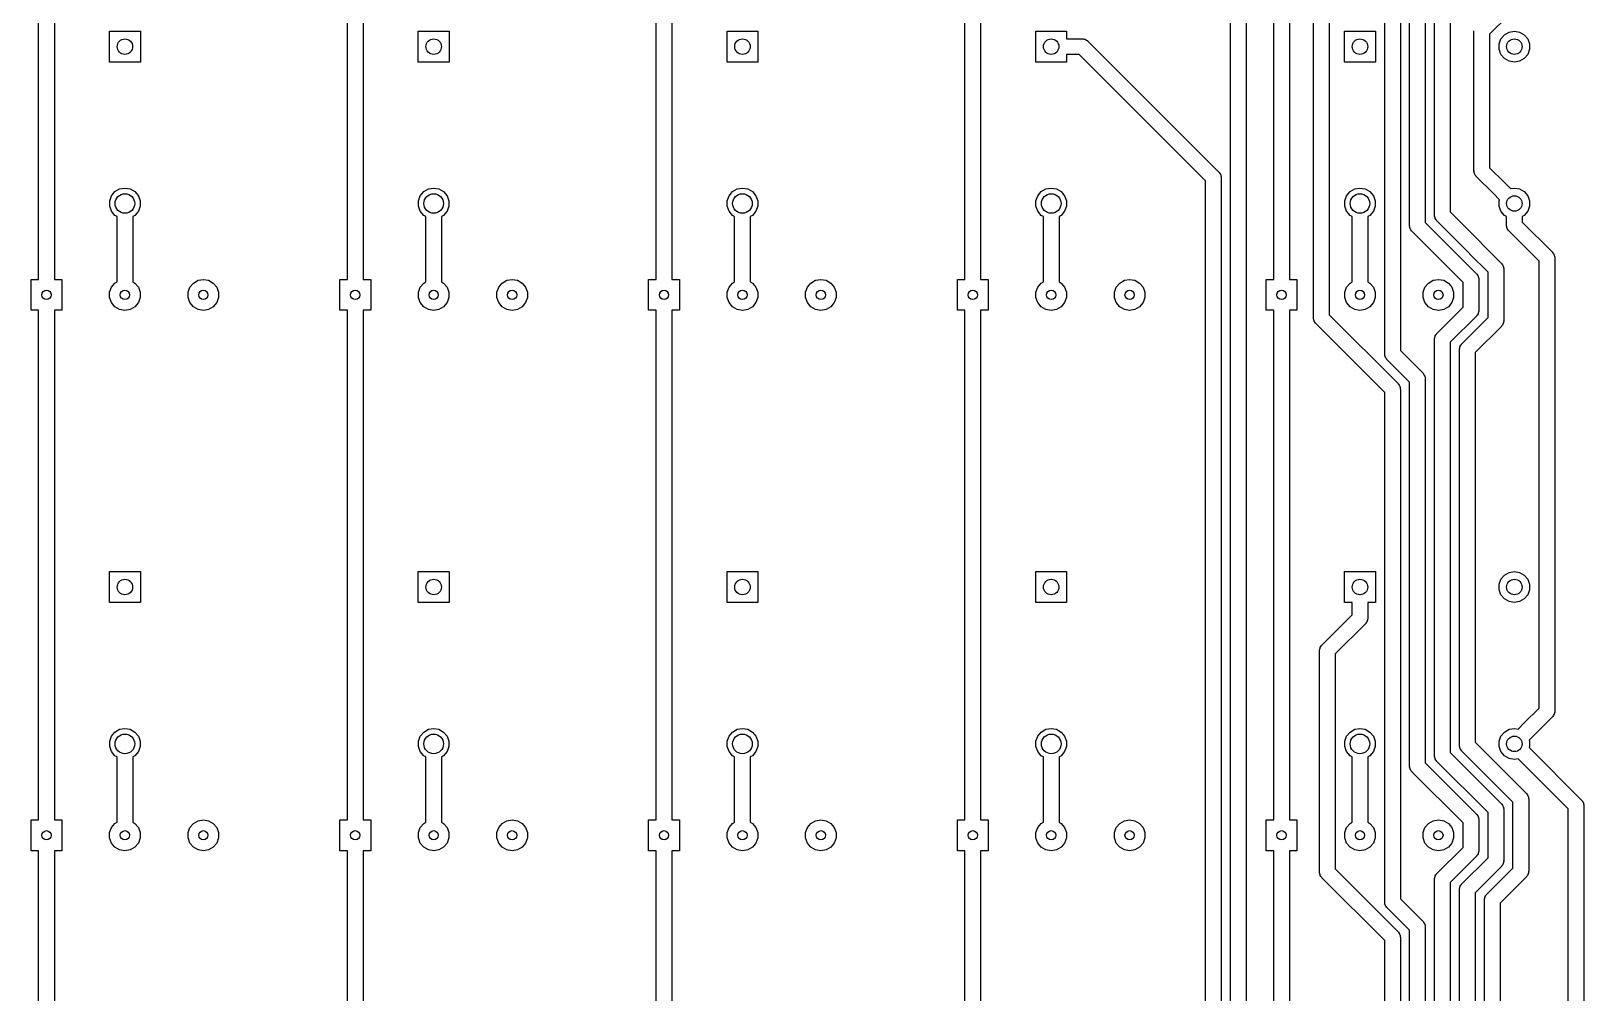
# Model space of a CAD drawing. Extents: x 183 to 424, y -369 to -69.
# Drawn here: x 323.4 to 424, y -306.2 to -243.9 of the extents above; entities that cross this region are included whole.
import ezdxf

# ---------------------------------------------------------------- set-up
doc = ezdxf.new("R2010")
doc.units = 0
doc.header["$MEASUREMENT"] = 0
doc.layers.add('BLACK', color=7, linetype='CONTINUOUS')

msp = doc.modelspace()

# ---------------------------------------------------------------- linework, layer by layer
at = {"layer": 'Black'}
for p, q in [((402.124, -189.052), (402.124, -332.268)), ((401.108, -332.058), (401.108, -189.262)), ((411.1, -264.823), (411.1, -196.438)), ((412.116, -196.228), (412.116, -264.612)), ((406.492, -262.5), (406.492, -214.435)), ((407.508, -214.646), (407.508, -262.29)), ((323.912, -260), (323.912, -227)), ((324.928, -227), (324.928, -260)), ((343.912, -260), (343.912, -227)), ((344.928, -227), (344.928, -260)), ((363.912, -260), (363.912, -227)), ((364.928, -227), (364.928, -260)), ((383.912, -260), (383.912, -227)), ((384.928, -227), (384.928, -260)), ((403.912, -260), (403.912, -227)), ((404.928, -227), (404.928, -260)), ((412.716, -256.524), (412.716, -230.476)), ((413.732, -230.686), (413.732, -256.314)), ((414.332, -255.84), (414.332, -231.145)), ((415.348, -231.356), (415.348, -255.63)), ((420.279, -241.74), (417.901, -244.119)), ((328.501, -245.919), (328.501, -243.921)), ((328.501, -243.921), (330.499, -243.921)), ((330.499, -243.921), (330.499, -245.919)), ((348.501, -245.919), (348.501, -243.921)), ((348.501, -243.921), (350.499, -243.921)), ((350.499, -243.921), (350.499, -245.919)), ((368.501, -245.919), (368.501, -243.921)), ((368.501, -243.921), (370.499, -243.921)), ((370.499, -243.921), (370.499, -245.919)), ((388.501, -245.919), (388.501, -243.921)), ((388.501, -243.921), (390.499, -243.921)), ((390.499, -243.921), (390.499, -244.412)), ((390.499, -244.412), (391.515, -244.412)), ((391.515, -244.412), (391.537, -244.416)), ((391.537, -244.416), (391.56, -244.414)), ((391.56, -244.414), (391.624, -244.431)), ((408.501, -245.919), (408.501, -243.921)), ((408.501, -243.921), (410.499, -243.921)), ((410.499, -243.921), (410.499, -245.919)), ((416.885, -252.973), (416.885, -243.908)), ((417.901, -244.119), (417.901, -252.762)), ((418.512, -244.746), (418.631, -244.418)), ((418.631, -244.418), (418.855, -244.151)), ((418.855, -244.151), (419.157, -243.977)), ((419.157, -243.977), (419.5, -243.917)), ((419.5, -243.917), (419.843, -243.977)), ((419.843, -243.977), (420.145, -244.151)), ((420.145, -244.151), (420.369, -244.418)), ((420.369, -244.418), (420.488, -244.746)), ((391.305, -245.428), (390.499, -245.428)), ((390.499, -245.428), (390.499, -245.919)), ((399.492, -253.615), (391.305, -245.428)), ((391.624, -244.431), (391.689, -244.443)), ((391.689, -244.443), (391.709, -244.454)), ((391.709, -244.454), (391.73, -244.46)), ((391.73, -244.46), (391.785, -244.498)), ((391.785, -244.498), (391.842, -244.531)), ((391.842, -244.531), (391.856, -244.548)), ((391.856, -244.548), (391.875, -244.561)), ((391.875, -244.561), (400.359, -253.045)), ((418.512, -245.094), (418.512, -244.746)), ((418.631, -245.422), (418.512, -245.094)), ((418.855, -245.689), (418.631, -245.422)), ((420.369, -245.422), (420.145, -245.689)), ((420.488, -245.094), (420.369, -245.422)), ((420.488, -244.746), (420.488, -245.094)), ((330.499, -245.919), (328.501, -245.919)), ((350.499, -245.919), (348.501, -245.919)), ((370.499, -245.919), (368.501, -245.919)), ((390.499, -245.919), (388.501, -245.919)), ((410.499, -245.919), (408.501, -245.919)), ((419.157, -245.863), (418.855, -245.689)), ((419.5, -245.923), (419.157, -245.863)), ((419.843, -245.863), (419.5, -245.923)), ((420.145, -245.689), (419.843, -245.863)), ((400.359, -253.045), (400.372, -253.064)), ((400.372, -253.064), (400.389, -253.078)), ((400.389, -253.078), (400.422, -253.135)), ((400.422, -253.135), (400.46, -253.19)), ((400.46, -253.19), (400.466, -253.211)), ((400.466, -253.211), (400.477, -253.231)), ((400.477, -253.231), (400.489, -253.296)), ((400.489, -253.296), (400.506, -253.36)), ((400.506, -253.36), (400.504, -253.382)), ((400.504, -253.382), (400.508, -253.405)), ((400.508, -253.405), (400.508, -331)), ((416.888, -252.995), (416.885, -252.973)), ((416.886, -253.017), (416.888, -252.995)), ((416.904, -253.081), (416.886, -253.017)), ((416.915, -253.146), (416.904, -253.081)), ((416.926, -253.166), (416.915, -253.146)), ((416.932, -253.187), (416.926, -253.166)), ((416.97, -253.242), (416.932, -253.187)), ((417.003, -253.299), (416.97, -253.242)), ((417.02, -253.313), (417.003, -253.299)), ((417.033, -253.332), (417.02, -253.313)), ((418.141, -254.44), (417.033, -253.332)), ((417.901, -252.762), (418.86, -253.721)), ((328.631, -254.578), (328.855, -254.311)), ((328.855, -254.311), (329.157, -254.137)), ((329.157, -254.137), (329.5, -254.077)), ((329.5, -254.077), (329.843, -254.137)), ((329.843, -254.137), (330.145, -254.311)), ((330.145, -254.311), (330.369, -254.578)), ((348.631, -254.578), (348.855, -254.311)), ((348.855, -254.311), (349.157, -254.137)), ((349.157, -254.137), (349.5, -254.077)), ((349.5, -254.077), (349.843, -254.137)), ((349.843, -254.137), (350.145, -254.311)), ((350.145, -254.311), (350.369, -254.578)), ((368.631, -254.578), (368.855, -254.311)), ((368.855, -254.311), (369.157, -254.137)), ((369.157, -254.137), (369.5, -254.077)), ((369.5, -254.077), (369.843, -254.137)), ((369.843, -254.137), (370.145, -254.311)), ((370.145, -254.311), (370.369, -254.578)), ((388.631, -254.578), (388.855, -254.311)), ((388.855, -254.311), (389.157, -254.137)), ((389.157, -254.137), (389.5, -254.077)), ((389.5, -254.077), (389.843, -254.137)), ((389.843, -254.137), (390.145, -254.311)), ((390.145, -254.311), (390.369, -254.578)), ((399.492, -331), (399.492, -253.615)), ((408.631, -254.578), (408.855, -254.311)), ((408.855, -254.311), (409.157, -254.137)), ((409.157, -254.137), (409.5, -254.077)), ((409.5, -254.077), (409.843, -254.137)), ((409.843, -254.137), (410.145, -254.311)), ((410.145, -254.311), (410.369, -254.578)), ((418.537, -254.836), (418.141, -254.44)), ((418.141, -254.44), (418.141, -254.44)), ((418.86, -253.721), (418.86, -253.721)), ((418.86, -253.721), (419.258, -254.119)), ((419.258, -254.119), (419.5, -254.077)), ((419.5, -254.077), (419.843, -254.137)), ((419.843, -254.137), (420.145, -254.311)), ((420.145, -254.311), (420.369, -254.578)), ((328.512, -254.906), (328.631, -254.578)), ((328.512, -255.254), (328.512, -254.906)), ((328.631, -255.582), (328.512, -255.254)), ((330.369, -254.578), (330.488, -254.906)), ((330.488, -255.254), (330.369, -255.582)), ((330.488, -254.906), (330.488, -255.254)), ((348.512, -254.906), (348.631, -254.578)), ((348.512, -255.254), (348.512, -254.906)), ((348.631, -255.582), (348.512, -255.254)), ((350.369, -254.578), (350.488, -254.906)), ((350.488, -255.254), (350.369, -255.582)), ((350.488, -254.906), (350.488, -255.254)), ((368.512, -254.906), (368.631, -254.578)), ((368.512, -255.254), (368.512, -254.906)), ((368.631, -255.582), (368.512, -255.254)), ((370.369, -254.578), (370.488, -254.906)), ((370.488, -255.254), (370.369, -255.582)), ((370.488, -254.906), (370.488, -255.254)), ((388.512, -254.906), (388.631, -254.578)), ((388.512, -255.254), (388.512, -254.906)), ((388.631, -255.582), (388.512, -255.254)), ((390.369, -254.578), (390.488, -254.906)), ((390.488, -255.254), (390.369, -255.582)), ((390.488, -254.906), (390.488, -255.254)), ((408.512, -254.906), (408.631, -254.578)), ((408.512, -255.254), (408.512, -254.906)), ((408.631, -255.582), (408.512, -255.254)), ((410.369, -254.578), (410.488, -254.906)), ((410.488, -255.254), (410.369, -255.582)), ((410.488, -254.906), (410.488, -255.254)), ((418.512, -254.906), (418.537, -254.836)), ((418.512, -255.254), (418.512, -254.906)), ((418.631, -255.582), (418.512, -255.254)), ((420.369, -254.578), (420.488, -254.906)), ((420.488, -255.254), (420.369, -255.582)), ((420.488, -254.906), (420.488, -255.254)), ((328.855, -255.849), (328.631, -255.582)), ((328.992, -255.928), (328.855, -255.849)), ((328.992, -260.152), (328.992, -255.928)), ((330.145, -255.849), (330.008, -255.928)), ((330.008, -255.928), (330.008, -260.152)), ((330.369, -255.582), (330.145, -255.849)), ((348.855, -255.849), (348.631, -255.582)), ((348.992, -255.928), (348.855, -255.849)), ((348.992, -260.152), (348.992, -255.928)), ((350.145, -255.849), (350.008, -255.928)), ((350.008, -255.928), (350.008, -260.152)), ((350.369, -255.582), (350.145, -255.849)), ((368.855, -255.849), (368.631, -255.582)), ((368.992, -255.928), (368.855, -255.849)), ((368.992, -260.152), (368.992, -255.928)), ((370.145, -255.849), (370.008, -255.928)), ((370.008, -255.928), (370.008, -260.152)), ((370.369, -255.582), (370.145, -255.849)), ((388.855, -255.849), (388.631, -255.582)), ((388.992, -255.928), (388.855, -255.849)), ((388.992, -260.152), (388.992, -255.928)), ((390.145, -255.849), (390.008, -255.928)), ((390.008, -255.928), (390.008, -260.152)), ((390.369, -255.582), (390.145, -255.849)), ((408.855, -255.849), (408.631, -255.582)), ((408.992, -255.928), (408.855, -255.849)), ((408.992, -260.152), (408.992, -255.928)), ((410.145, -255.849), (410.008, -255.928)), ((410.008, -255.928), (410.008, -260.152)), ((410.369, -255.582), (410.145, -255.849)), ((413.732, -256.314), (417.047, -259.629)), ((414.336, -255.862), (414.332, -255.84)), ((414.334, -255.884), (414.336, -255.862)), ((414.351, -255.948), (414.334, -255.884)), ((414.363, -256.014), (414.351, -255.948)), ((414.374, -256.033), (414.363, -256.014)), ((414.38, -256.055), (414.374, -256.033)), ((414.418, -256.109), (414.38, -256.055)), ((414.451, -256.167), (414.418, -256.109)), ((414.468, -256.181), (414.451, -256.167)), ((414.481, -256.199), (414.468, -256.181)), ((416.58, -258.298), (414.481, -256.199)), ((415.348, -255.63), (417.344, -257.626)), ((418.855, -255.849), (418.631, -255.582)), ((418.992, -255.928), (418.855, -255.849)), ((418.992, -256.493), (418.992, -255.928)), ((418.996, -256.516), (418.992, -256.493)), ((420.145, -255.849), (420.008, -255.928)), ((420.008, -255.928), (420.008, -256.283)), ((420.008, -256.283), (421.967, -258.242)), ((420.369, -255.582), (420.145, -255.849)), ((412.72, -256.546), (412.716, -256.524)), ((412.718, -256.568), (412.72, -256.546)), ((412.735, -256.633), (412.718, -256.568)), ((412.747, -256.698), (412.735, -256.633)), ((412.758, -256.717), (412.747, -256.698)), ((412.764, -256.739), (412.758, -256.717)), ((412.802, -256.793), (412.764, -256.739)), ((412.835, -256.851), (412.802, -256.793)), ((412.852, -256.865), (412.835, -256.851)), ((412.865, -256.883), (412.852, -256.865)), ((416.18, -260.199), (412.865, -256.883)), ((418.994, -256.538), (418.996, -256.516)), ((419.011, -256.602), (418.994, -256.538)), ((419.023, -256.667), (419.011, -256.602)), ((419.034, -256.687), (419.023, -256.667)), ((419.04, -256.708), (419.034, -256.687)), ((419.078, -256.763), (419.04, -256.708)), ((419.111, -256.82), (419.078, -256.763)), ((419.128, -256.834), (419.111, -256.82)), ((419.141, -256.853), (419.128, -256.834)), ((421.099, -258.811), (419.141, -256.853)), ((416.596, -258.327), (416.58, -258.298)), ((416.613, -258.341), (416.596, -258.327)), ((416.626, -258.359), (416.613, -258.341)), ((417.796, -259.529), (416.626, -258.359)), ((417.344, -257.626), (417.357, -257.644)), ((417.357, -257.644), (417.374, -257.659)), ((417.374, -257.659), (417.391, -257.687)), ((417.391, -257.687), (418.663, -258.96)), ((421.967, -258.242), (421.98, -258.26)), ((421.98, -258.26), (421.997, -258.274)), ((421.997, -258.274), (422.03, -258.332)), ((422.03, -258.332), (422.068, -258.386)), ((422.068, -258.386), (422.074, -258.408)), ((422.074, -258.408), (422.085, -258.427)), ((422.085, -258.427), (422.096, -258.493)), ((422.096, -258.493), (422.114, -258.557)), ((418.663, -258.96), (418.676, -258.978)), ((418.676, -258.978), (418.693, -258.992)), ((418.693, -258.992), (418.726, -259.05)), ((418.726, -259.05), (418.764, -259.104)), ((418.764, -259.104), (418.77, -259.126)), ((418.77, -259.126), (418.781, -259.145)), ((418.781, -259.145), (418.793, -259.21)), ((418.793, -259.21), (418.81, -259.275)), ((418.81, -259.275), (418.808, -259.297)), ((418.808, -259.297), (418.812, -259.319)), ((418.812, -259.319), (418.812, -262.681)), ((421.099, -287.762), (421.099, -258.811)), ((422.114, -258.557), (422.112, -258.579)), ((422.112, -258.579), (422.115, -258.601)), ((422.115, -258.601), (422.115, -287.973)), ((323.42, -262), (323.42, -260)), ((323.42, -260), (323.912, -260)), ((324.928, -260), (325.42, -260)), ((325.42, -260), (325.42, -262)), ((328.511, -260.826), (328.631, -260.498)), ((328.631, -260.498), (328.855, -260.231)), ((328.855, -260.231), (328.992, -260.152)), ((330.008, -260.152), (330.145, -260.231)), ((330.145, -260.231), (330.369, -260.498)), ((330.369, -260.498), (330.489, -260.826)), ((333.591, -260.826), (333.711, -260.498)), ((333.711, -260.498), (333.935, -260.231)), ((333.935, -260.231), (334.237, -260.057)), ((334.237, -260.057), (334.58, -259.996)), ((334.58, -259.996), (334.923, -260.057)), ((334.923, -260.057), (335.225, -260.231)), ((335.225, -260.231), (335.449, -260.498)), ((335.449, -260.498), (335.569, -260.826)), ((343.42, -262), (343.42, -260)), ((343.42, -260), (343.912, -260)), ((344.928, -260), (345.42, -260)), ((345.42, -260), (345.42, -262)), ((348.511, -260.826), (348.631, -260.498)), ((348.631, -260.498), (348.855, -260.231)), ((348.855, -260.231), (348.992, -260.152)), ((350.008, -260.152), (350.145, -260.231)), ((350.145, -260.231), (350.369, -260.498)), ((350.369, -260.498), (350.489, -260.826)), ((353.591, -260.826), (353.711, -260.498)), ((353.711, -260.498), (353.935, -260.231)), ((353.935, -260.231), (354.237, -260.057)), ((354.237, -260.057), (354.58, -259.996)), ((354.58, -259.996), (354.923, -260.057)), ((354.923, -260.057), (355.225, -260.231)), ((355.225, -260.231), (355.449, -260.498)), ((355.449, -260.498), (355.569, -260.826)), ((363.42, -262), (363.42, -260)), ((363.42, -260), (363.912, -260)), ((364.928, -260), (365.42, -260)), ((365.42, -260), (365.42, -262)), ((368.511, -260.826), (368.631, -260.498)), ((368.631, -260.498), (368.855, -260.231)), ((368.855, -260.231), (368.992, -260.152)), ((370.008, -260.152), (370.145, -260.231)), ((370.145, -260.231), (370.369, -260.498)), ((370.369, -260.498), (370.489, -260.826)), ((373.591, -260.826), (373.711, -260.498)), ((373.711, -260.498), (373.935, -260.231)), ((373.935, -260.231), (374.237, -260.057)), ((374.237, -260.057), (374.58, -259.996)), ((374.58, -259.996), (374.923, -260.057)), ((374.923, -260.057), (375.225, -260.231)), ((375.225, -260.231), (375.449, -260.498)), ((375.449, -260.498), (375.569, -260.826)), ((383.42, -262), (383.42, -260)), ((383.42, -260), (383.912, -260)), ((384.928, -260), (385.42, -260)), ((385.42, -260), (385.42, -262)), ((388.511, -260.826), (388.631, -260.498)), ((388.631, -260.498), (388.855, -260.231)), ((388.855, -260.231), (388.992, -260.152)), ((390.008, -260.152), (390.145, -260.231)), ((390.145, -260.231), (390.369, -260.498)), ((390.369, -260.498), (390.489, -260.826)), ((393.591, -260.826), (393.711, -260.498)), ((393.711, -260.498), (393.935, -260.231)), ((393.935, -260.231), (394.237, -260.057)), ((394.237, -260.057), (394.58, -259.996)), ((394.58, -259.996), (394.923, -260.057)), ((394.923, -260.057), (395.225, -260.231)), ((395.225, -260.231), (395.449, -260.498)), ((395.449, -260.498), (395.569, -260.826)), ((403.42, -262), (403.42, -260)), ((403.42, -260), (403.912, -260)), ((404.928, -260), (405.42, -260)), ((405.42, -260), (405.42, -262)), ((408.511, -260.826), (408.631, -260.498)), ((408.631, -260.498), (408.855, -260.231)), ((408.855, -260.231), (408.992, -260.152)), ((410.008, -260.152), (410.145, -260.231)), ((410.145, -260.231), (410.369, -260.498)), ((410.369, -260.498), (410.489, -260.826)), ((413.591, -260.826), (413.711, -260.498)), ((413.711, -260.498), (413.935, -260.231)), ((413.935, -260.231), (414.237, -260.057)), ((414.237, -260.057), (414.58, -259.996)), ((414.58, -259.996), (414.923, -260.057)), ((414.923, -260.057), (415.225, -260.231)), ((415.225, -260.231), (415.449, -260.498)), ((415.449, -260.498), (415.569, -260.826)), ((416.18, -261.801), (416.18, -260.199)), ((417.047, -259.629), (417.06, -259.647)), ((417.06, -259.647), (417.077, -259.662)), ((417.077, -259.662), (417.11, -259.719)), ((417.11, -259.719), (417.148, -259.773)), ((417.148, -259.773), (417.154, -259.795)), ((417.154, -259.795), (417.165, -259.814)), ((417.165, -259.814), (417.177, -259.88)), ((417.177, -259.88), (417.194, -259.944)), ((417.194, -259.944), (417.192, -259.966)), ((417.192, -259.966), (417.196, -259.988)), ((417.196, -259.988), (417.196, -262.012)), ((417.796, -262.471), (417.796, -259.529)), ((328.511, -261.174), (328.511, -260.826)), ((328.631, -261.502), (328.511, -261.174)), ((328.855, -261.769), (328.631, -261.502)), ((330.369, -261.502), (330.145, -261.769)), ((330.489, -261.174), (330.369, -261.502)), ((330.489, -260.826), (330.489, -261.174)), ((333.591, -261.174), (333.591, -260.826)), ((333.711, -261.502), (333.591, -261.174)), ((333.935, -261.769), (333.711, -261.502)), ((335.449, -261.502), (335.225, -261.769)), ((335.569, -261.174), (335.449, -261.502)), ((335.569, -260.826), (335.569, -261.174)), ((348.511, -261.174), (348.511, -260.826)), ((348.631, -261.502), (348.511, -261.174)), ((348.855, -261.769), (348.631, -261.502)), ((350.369, -261.502), (350.145, -261.769)), ((350.489, -261.174), (350.369, -261.502)), ((350.489, -260.826), (350.489, -261.174)), ((353.591, -261.174), (353.591, -260.826)), ((353.711, -261.502), (353.591, -261.174)), ((353.935, -261.769), (353.711, -261.502)), ((355.449, -261.502), (355.225, -261.769)), ((355.569, -261.174), (355.449, -261.502)), ((355.569, -260.826), (355.569, -261.174)), ((368.511, -261.174), (368.511, -260.826)), ((368.631, -261.502), (368.511, -261.174)), ((368.855, -261.769), (368.631, -261.502)), ((370.369, -261.502), (370.145, -261.769)), ((370.489, -261.174), (370.369, -261.502)), ((370.489, -260.826), (370.489, -261.174)), ((373.591, -261.174), (373.591, -260.826)), ((373.711, -261.502), (373.591, -261.174)), ((373.935, -261.769), (373.711, -261.502)), ((375.449, -261.502), (375.225, -261.769)), ((375.569, -261.174), (375.449, -261.502)), ((375.569, -260.826), (375.569, -261.174)), ((388.511, -261.174), (388.511, -260.826)), ((388.631, -261.502), (388.511, -261.174)), ((388.855, -261.769), (388.631, -261.502)), ((390.369, -261.502), (390.145, -261.769)), ((390.489, -261.174), (390.369, -261.502)), ((390.489, -260.826), (390.489, -261.174)), ((393.591, -261.174), (393.591, -260.826)), ((393.711, -261.502), (393.591, -261.174)), ((393.935, -261.769), (393.711, -261.502)), ((395.449, -261.502), (395.225, -261.769)), ((395.569, -261.174), (395.449, -261.502)), ((395.569, -260.826), (395.569, -261.174)), ((408.511, -261.174), (408.511, -260.826)), ((408.631, -261.502), (408.511, -261.174)), ((408.855, -261.769), (408.631, -261.502)), ((410.369, -261.502), (410.145, -261.769)), ((410.489, -261.174), (410.369, -261.502)), ((410.489, -260.826), (410.489, -261.174)), ((413.591, -261.174), (413.591, -260.826)), ((413.711, -261.502), (413.591, -261.174)), ((413.935, -261.769), (413.711, -261.502)), ((415.449, -261.502), (415.225, -261.769)), ((415.569, -261.174), (415.449, -261.502)), ((415.569, -260.826), (415.569, -261.174)), ((323.912, -262), (323.42, -262)), ((323.912, -295), (323.912, -262)), ((325.42, -262), (324.928, -262)), ((324.928, -262), (324.928, -295)), ((329.157, -261.943), (328.855, -261.769)), ((329.5, -262.004), (329.157, -261.943)), ((329.843, -261.943), (329.5, -262.004)), ((330.145, -261.769), (329.843, -261.943)), ((334.237, -261.943), (333.935, -261.769)), ((334.58, -262.004), (334.237, -261.943)), ((334.923, -261.943), (334.58, -262.004)), ((335.225, -261.769), (334.923, -261.943)), ((343.912, -262), (343.42, -262)), ((343.912, -295), (343.912, -262)), ((345.42, -262), (344.928, -262)), ((344.928, -262), (344.928, -295)), ((349.157, -261.943), (348.855, -261.769)), ((349.5, -262.004), (349.157, -261.943)), ((349.843, -261.943), (349.5, -262.004)), ((350.145, -261.769), (349.843, -261.943)), ((354.237, -261.943), (353.935, -261.769)), ((354.58, -262.004), (354.237, -261.943)), ((354.923, -261.943), (354.58, -262.004)), ((355.225, -261.769), (354.923, -261.943)), ((363.912, -262), (363.42, -262)), ((363.912, -295), (363.912, -262)), ((365.42, -262), (364.928, -262)), ((364.928, -262), (364.928, -295)), ((369.157, -261.943), (368.855, -261.769)), ((369.5, -262.004), (369.157, -261.943)), ((369.843, -261.943), (369.5, -262.004)), ((370.145, -261.769), (369.843, -261.943)), ((374.237, -261.943), (373.935, -261.769)), ((374.58, -262.004), (374.237, -261.943)), ((374.923, -261.943), (374.58, -262.004)), ((375.225, -261.769), (374.923, -261.943)), ((383.912, -262), (383.42, -262)), ((383.912, -295), (383.912, -262)), ((385.42, -262), (384.928, -262)), ((384.928, -262), (384.928, -295)), ((389.157, -261.943), (388.855, -261.769)), ((389.5, -262.004), (389.157, -261.943)), ((389.843, -261.943), (389.5, -262.004)), ((390.145, -261.769), (389.843, -261.943)), ((394.237, -261.943), (393.935, -261.769)), ((394.58, -262.004), (394.237, -261.943)), ((394.923, -261.943), (394.58, -262.004)), ((395.225, -261.769), (394.923, -261.943)), ((403.912, -262), (403.42, -262)), ((403.912, -295), (403.912, -262)), ((405.42, -262), (404.928, -262)), ((404.928, -262), (404.928, -295)), ((406.496, -262.522), (406.492, -262.5)), ((406.494, -262.544), (406.496, -262.522)), ((407.508, -262.29), (411.967, -266.749)), ((409.157, -261.943), (408.855, -261.769)), ((409.5, -262.004), (409.157, -261.943)), ((409.843, -261.943), (409.5, -262.004)), ((410.145, -261.769), (409.843, -261.943)), ((414.237, -261.943), (413.935, -261.769)), ((414.58, -262.004), (414.237, -261.943)), ((414.481, -263.501), (416.18, -261.801)), ((414.923, -261.943), (414.58, -262.004)), ((415.225, -261.769), (414.923, -261.943)), ((417.047, -262.371), (415.348, -264.07)), ((416.097, -264.17), (417.796, -262.471)), ((417.06, -262.353), (417.047, -262.371)), ((417.077, -262.338), (417.06, -262.353)), ((417.11, -262.281), (417.077, -262.338)), ((417.148, -262.227), (417.11, -262.281)), ((417.154, -262.205), (417.148, -262.227)), ((417.165, -262.186), (417.154, -262.205)), ((417.177, -262.12), (417.165, -262.186)), ((417.194, -262.056), (417.177, -262.12)), ((417.196, -262.012), (417.192, -262.034)), ((417.192, -262.034), (417.194, -262.056)), ((406.511, -262.608), (406.494, -262.544)), ((406.523, -262.674), (406.511, -262.608)), ((406.534, -262.693), (406.523, -262.674)), ((406.54, -262.715), (406.534, -262.693)), ((406.578, -262.769), (406.54, -262.715)), ((406.611, -262.827), (406.578, -262.769)), ((406.628, -262.841), (406.611, -262.827)), ((406.641, -262.859), (406.628, -262.841)), ((411.1, -267.318), (406.641, -262.859)), ((414.418, -263.591), (414.451, -263.533)), ((414.451, -263.533), (414.468, -263.519)), ((414.468, -263.519), (414.481, -263.501)), ((418.663, -263.04), (416.964, -264.74)), ((418.676, -263.022), (418.663, -263.04)), ((418.693, -263.008), (418.676, -263.022)), ((418.726, -262.95), (418.693, -263.008)), ((418.764, -262.896), (418.726, -262.95)), ((418.77, -262.874), (418.764, -262.896)), ((418.781, -262.855), (418.77, -262.874)), ((418.793, -262.79), (418.781, -262.855)), ((418.81, -262.725), (418.793, -262.79)), ((418.812, -262.681), (418.808, -262.703)), ((418.808, -262.703), (418.81, -262.725)), ((414.332, -263.86), (414.336, -263.838)), ((414.332, -290.855), (414.332, -263.86)), ((414.334, -263.816), (414.351, -263.751)), ((414.336, -263.838), (414.334, -263.816)), ((414.351, -263.751), (414.363, -263.686)), ((414.363, -263.686), (414.374, -263.667)), ((414.374, -263.667), (414.38, -263.645)), ((414.38, -263.645), (414.418, -263.591)), ((415.348, -264.07), (415.348, -290.644)), ((415.948, -264.529), (415.952, -264.507)), ((415.948, -290.185), (415.948, -264.529)), ((415.95, -264.485), (415.967, -264.421)), ((415.952, -264.507), (415.95, -264.485)), ((415.967, -264.421), (415.979, -264.355)), ((415.979, -264.355), (415.99, -264.336)), ((415.99, -264.336), (415.996, -264.315)), ((415.996, -264.315), (416.034, -264.26)), ((416.034, -264.26), (416.067, -264.203)), ((416.067, -264.203), (416.084, -264.188)), ((416.084, -264.188), (416.097, -264.17)), ((411.104, -264.845), (411.1, -264.823)), ((411.102, -264.867), (411.104, -264.845)), ((411.119, -264.931), (411.102, -264.867)), ((411.131, -264.996), (411.119, -264.931)), ((411.142, -265.016), (411.131, -264.996)), ((411.148, -265.037), (411.142, -265.016)), ((411.186, -265.092), (411.148, -265.037)), ((411.219, -265.149), (411.186, -265.092)), ((411.236, -265.164), (411.219, -265.149)), ((411.249, -265.182), (411.236, -265.164)), ((412.716, -266.649), (411.249, -265.182)), ((412.116, -264.612), (413.583, -266.079)), ((416.964, -264.74), (416.964, -289.975)), ((413.583, -266.079), (413.596, -266.098)), ((413.596, -266.098), (413.613, -266.112)), ((413.613, -266.112), (413.646, -266.17)), ((413.646, -266.17), (413.684, -266.224)), ((413.684, -266.224), (413.69, -266.246)), ((413.69, -266.246), (413.701, -266.265)), ((413.701, -266.265), (413.713, -266.33)), ((413.713, -266.33), (413.73, -266.394)), ((413.73, -266.394), (413.728, -266.417)), ((413.728, -266.417), (413.732, -266.439)), ((413.732, -266.439), (413.732, -291.314)), ((411.1, -300.323), (411.1, -267.318)), ((411.967, -266.749), (411.98, -266.767)), ((411.98, -266.767), (411.997, -266.781)), ((411.997, -266.781), (412.03, -266.839)), ((412.03, -266.839), (412.068, -266.893)), ((412.068, -266.893), (412.074, -266.915)), ((412.074, -266.915), (412.085, -266.934)), ((412.085, -266.934), (412.097, -267)), ((412.097, -267), (412.114, -267.064)), ((412.114, -267.064), (412.112, -267.086)), ((412.112, -267.086), (412.116, -267.108)), ((412.116, -267.108), (412.116, -300.112)), ((412.716, -291.524), (412.716, -266.649)), ((328.501, -280.919), (328.501, -278.921)), ((328.501, -278.921), (330.499, -278.921)), ((330.499, -278.921), (330.499, -280.919)), ((348.501, -280.919), (348.501, -278.921)), ((348.501, -278.921), (350.499, -278.921)), ((350.499, -278.921), (350.499, -280.919)), ((368.501, -280.919), (368.501, -278.921)), ((368.501, -278.921), (370.499, -278.921)), ((370.499, -278.921), (370.499, -280.919)), ((388.501, -280.919), (388.501, -278.921)), ((388.501, -278.921), (390.499, -278.921)), ((390.499, -278.921), (390.499, -280.919)), ((408.501, -280.919), (408.501, -278.921)), ((408.501, -278.921), (410.499, -278.921)), ((410.499, -278.921), (410.499, -280.919)), ((418.512, -279.746), (418.631, -279.418)), ((418.631, -279.418), (418.855, -279.151)), ((418.855, -279.151), (419.157, -278.977)), ((419.157, -278.977), (419.5, -278.917)), ((419.5, -278.917), (419.843, -278.977)), ((419.843, -278.977), (420.145, -279.151)), ((420.145, -279.151), (420.369, -279.418)), ((420.369, -279.418), (420.488, -279.746)), ((418.512, -280.094), (418.512, -279.746)), ((418.631, -280.422), (418.512, -280.094)), ((418.855, -280.689), (418.631, -280.422)), ((420.369, -280.422), (420.145, -280.689)), ((420.488, -280.094), (420.369, -280.422)), ((420.488, -279.746), (420.488, -280.094)), ((330.499, -280.919), (328.501, -280.919)), ((350.499, -280.919), (348.501, -280.919)), ((370.499, -280.919), (368.501, -280.919)), ((390.499, -280.919), (388.501, -280.919)), ((408.992, -280.919), (408.501, -280.919)), ((408.992, -281.725), (408.992, -280.919)), ((410.499, -280.919), (410.008, -280.919)), ((410.008, -280.919), (410.008, -281.935)), ((419.157, -280.863), (418.855, -280.689)), ((419.5, -280.923), (419.157, -280.863)), ((419.843, -280.863), (419.5, -280.923)), ((420.145, -280.689), (419.843, -280.863)), ((407.033, -283.684), (408.992, -281.725)), ((409.859, -282.295), (407.9, -284.254)), ((409.872, -282.276), (409.859, -282.295)), ((409.889, -282.262), (409.872, -282.276)), ((409.922, -282.205), (409.889, -282.262)), ((409.96, -282.15), (409.922, -282.205)), ((409.966, -282.129), (409.96, -282.15)), ((409.977, -282.109), (409.966, -282.129)), ((409.989, -282.044), (409.977, -282.109)), ((410.006, -281.98), (409.989, -282.044)), ((410.008, -281.935), (410.004, -281.957)), ((410.004, -281.957), (410.006, -281.98)), ((406.884, -284.043), (406.888, -284.021)), ((406.884, -298.392), (406.884, -284.043)), ((406.886, -283.999), (406.903, -283.935)), ((406.888, -284.021), (406.886, -283.999)), ((406.903, -283.935), (406.915, -283.87)), ((406.915, -283.87), (406.926, -283.85)), ((406.926, -283.85), (406.932, -283.829)), ((406.932, -283.829), (406.97, -283.774)), ((406.97, -283.774), (407.003, -283.717)), ((407.003, -283.717), (407.02, -283.703)), ((407.02, -283.703), (407.033, -283.684)), ((407.9, -284.254), (407.9, -298.182)), ((420.14, -288.721), (421.099, -287.762)), ((421.967, -288.332), (420.859, -289.44)), ((421.98, -288.313), (421.967, -288.332)), ((421.997, -288.299), (421.98, -288.313)), ((422.03, -288.242), (421.997, -288.299)), ((422.068, -288.187), (422.03, -288.242)), ((422.074, -288.166), (422.068, -288.187)), ((422.085, -288.146), (422.074, -288.166)), ((422.096, -288.081), (422.085, -288.146)), ((422.114, -288.017), (422.096, -288.081)), ((422.115, -287.973), (422.112, -287.995)), ((422.112, -287.995), (422.114, -288.017)), ((328.512, -289.906), (328.631, -289.578)), ((328.631, -289.578), (328.855, -289.311)), ((328.855, -289.311), (329.157, -289.137)), ((329.157, -289.137), (329.5, -289.077)), ((329.5, -289.077), (329.843, -289.137)), ((329.843, -289.137), (330.145, -289.311)), ((330.145, -289.311), (330.369, -289.578)), ((330.369, -289.578), (330.488, -289.906)), ((348.512, -289.906), (348.631, -289.578)), ((348.631, -289.578), (348.855, -289.311)), ((348.855, -289.311), (349.157, -289.137)), ((349.157, -289.137), (349.5, -289.077)), ((349.5, -289.077), (349.843, -289.137)), ((349.843, -289.137), (350.145, -289.311)), ((350.145, -289.311), (350.369, -289.578)), ((350.369, -289.578), (350.488, -289.906)), ((368.512, -289.906), (368.631, -289.578)), ((368.631, -289.578), (368.855, -289.311)), ((368.855, -289.311), (369.157, -289.137)), ((369.157, -289.137), (369.5, -289.077)), ((369.5, -289.077), (369.843, -289.137)), ((369.843, -289.137), (370.145, -289.311)), ((370.145, -289.311), (370.369, -289.578)), ((370.369, -289.578), (370.488, -289.906)), ((388.512, -289.906), (388.631, -289.578)), ((388.631, -289.578), (388.855, -289.311)), ((388.855, -289.311), (389.157, -289.137)), ((389.157, -289.137), (389.5, -289.077)), ((389.5, -289.077), (389.843, -289.137)), ((389.843, -289.137), (390.145, -289.311)), ((390.145, -289.311), (390.369, -289.578)), ((390.369, -289.578), (390.488, -289.906)), ((408.512, -289.906), (408.631, -289.578)), ((408.631, -289.578), (408.855, -289.311)), ((408.855, -289.311), (409.157, -289.137)), ((409.157, -289.137), (409.5, -289.077)), ((409.5, -289.077), (409.843, -289.137)), ((409.843, -289.137), (410.145, -289.311)), ((410.145, -289.311), (410.369, -289.578)), ((410.369, -289.578), (410.488, -289.906)), ((418.512, -289.906), (418.631, -289.578)), ((418.631, -289.578), (418.855, -289.311)), ((418.855, -289.311), (419.157, -289.137)), ((419.157, -289.137), (419.5, -289.077)), ((419.5, -289.077), (419.742, -289.119)), ((419.742, -289.119), (420.14, -288.721)), ((420.859, -289.44), (420.463, -289.836)), ((328.512, -290.254), (328.512, -289.906)), ((328.631, -290.582), (328.512, -290.254)), ((328.855, -290.849), (328.631, -290.582)), ((330.369, -290.582), (330.145, -290.849)), ((330.488, -290.254), (330.369, -290.582)), ((330.488, -289.906), (330.488, -290.254)), ((348.512, -290.254), (348.512, -289.906)), ((348.631, -290.582), (348.512, -290.254)), ((348.855, -290.849), (348.631, -290.582)), ((350.369, -290.582), (350.145, -290.849)), ((350.488, -290.254), (350.369, -290.582)), ((350.488, -289.906), (350.488, -290.254)), ((368.512, -290.254), (368.512, -289.906)), ((368.631, -290.582), (368.512, -290.254)), ((368.855, -290.849), (368.631, -290.582)), ((370.369, -290.582), (370.145, -290.849)), ((370.488, -290.254), (370.369, -290.582)), ((370.488, -289.906), (370.488, -290.254)), ((388.512, -290.254), (388.512, -289.906)), ((388.631, -290.582), (388.512, -290.254)), ((388.855, -290.849), (388.631, -290.582)), ((390.369, -290.582), (390.145, -290.849)), ((390.488, -290.254), (390.369, -290.582)), ((390.488, -289.906), (390.488, -290.254)), ((408.512, -290.254), (408.512, -289.906)), ((408.631, -290.582), (408.512, -290.254)), ((408.855, -290.849), (408.631, -290.582)), ((410.369, -290.582), (410.145, -290.849)), ((410.488, -290.254), (410.369, -290.582)), ((410.488, -289.906), (410.488, -290.254)), ((415.348, -290.644), (418.663, -293.96)), ((415.952, -290.207), (415.948, -290.185)), ((415.95, -290.23), (415.952, -290.207)), ((415.967, -290.294), (415.95, -290.23)), ((415.979, -290.359), (415.967, -290.294)), ((415.99, -290.379), (415.979, -290.359)), ((415.996, -290.4), (415.99, -290.379)), ((416.034, -290.454), (415.996, -290.4)), ((416.067, -290.512), (416.034, -290.454)), ((416.084, -290.526), (416.067, -290.512)), ((416.097, -290.545), (416.084, -290.526)), ((419.412, -293.86), (416.097, -290.545)), ((416.964, -289.975), (420.279, -293.29)), ((418.512, -290.254), (418.512, -289.906)), ((418.631, -290.582), (418.512, -290.254)), ((418.855, -290.849), (418.631, -290.582)), ((420.463, -289.836), (420.488, -289.906)), ((420.488, -290.254), (420.463, -290.324)), ((420.463, -290.324), (423.859, -293.721)), ((420.488, -289.906), (420.488, -290.254)), ((328.992, -290.928), (328.855, -290.849)), ((328.992, -295.152), (328.992, -290.928)), ((330.145, -290.849), (330.008, -290.928)), ((330.008, -290.928), (330.008, -295.152)), ((348.992, -290.928), (348.855, -290.849)), ((348.992, -295.152), (348.992, -290.928)), ((350.145, -290.849), (350.008, -290.928)), ((350.008, -290.928), (350.008, -295.152)), ((368.992, -290.928), (368.855, -290.849)), ((368.992, -295.152), (368.992, -290.928)), ((370.145, -290.849), (370.008, -290.928)), ((370.008, -290.928), (370.008, -295.152)), ((388.992, -290.928), (388.855, -290.849)), ((388.992, -295.152), (388.992, -290.928)), ((390.145, -290.849), (390.008, -290.928)), ((390.008, -290.928), (390.008, -295.152)), ((408.992, -290.928), (408.855, -290.849)), ((408.992, -295.152), (408.992, -290.928)), ((410.145, -290.849), (410.008, -290.928)), ((410.008, -290.928), (410.008, -295.152)), ((412.72, -291.546), (412.716, -291.524)), ((412.718, -291.568), (412.72, -291.546)), ((412.735, -291.633), (412.718, -291.568)), ((412.747, -291.698), (412.735, -291.633)), ((412.758, -291.717), (412.747, -291.698)), ((413.732, -291.314), (417.047, -294.629)), ((414.336, -290.877), (414.332, -290.855)), ((414.334, -290.899), (414.336, -290.877)), ((414.351, -290.963), (414.334, -290.899)), ((414.363, -291.029), (414.351, -290.963)), ((414.374, -291.048), (414.363, -291.029)), ((414.38, -291.069), (414.374, -291.048)), ((414.418, -291.124), (414.38, -291.069)), ((414.451, -291.181), (414.418, -291.124)), ((414.468, -291.196), (414.451, -291.181)), ((414.481, -291.214), (414.468, -291.196)), ((417.796, -294.529), (414.481, -291.214)), ((419.157, -291.023), (418.855, -290.849)), ((419.5, -291.083), (419.157, -291.023)), ((419.742, -291.041), (419.5, -291.083)), ((422.992, -294.29), (419.742, -291.041)), ((412.764, -291.739), (412.758, -291.717)), ((412.802, -291.793), (412.764, -291.739)), ((412.835, -291.851), (412.802, -291.793)), ((412.852, -291.865), (412.835, -291.851)), ((412.865, -291.883), (412.852, -291.865)), ((416.18, -295.199), (412.865, -291.883)), ((420.279, -293.29), (420.292, -293.309)), ((420.292, -293.309), (420.309, -293.323)), ((420.309, -293.323), (420.342, -293.38)), ((420.342, -293.38), (420.38, -293.435)), ((420.38, -293.435), (420.386, -293.456)), ((420.386, -293.456), (420.397, -293.476)), ((420.397, -293.476), (420.409, -293.541)), ((420.409, -293.541), (420.426, -293.605)), ((420.426, -293.605), (420.424, -293.627)), ((420.424, -293.627), (420.428, -293.649)), ((420.428, -293.649), (420.428, -298.331)), ((417.047, -294.629), (417.06, -294.647)), ((417.06, -294.647), (417.077, -294.662)), ((417.077, -294.662), (417.11, -294.719)), ((417.11, -294.719), (417.148, -294.773)), ((417.796, -297.451), (417.796, -294.529)), ((418.663, -293.96), (418.676, -293.978)), ((418.676, -293.978), (418.693, -293.992)), ((418.693, -293.992), (418.726, -294.05)), ((418.726, -294.05), (418.764, -294.104)), ((418.764, -294.104), (418.77, -294.126)), ((418.77, -294.126), (418.781, -294.145)), ((418.781, -294.145), (418.793, -294.21)), ((418.793, -294.21), (418.81, -294.275)), ((418.81, -294.275), (418.808, -294.297)), ((418.808, -294.297), (418.812, -294.319)), ((418.812, -294.319), (418.812, -297.661)), ((419.412, -298.12), (419.412, -293.86)), ((422.992, -352.013), (422.992, -294.29)), ((423.859, -293.721), (423.872, -293.739)), ((423.872, -293.739), (423.889, -293.753)), ((423.889, -293.753), (423.922, -293.811)), ((423.922, -293.811), (423.96, -293.865)), ((423.96, -293.865), (423.966, -293.887)), ((423.966, -293.887), (423.977, -293.906)), ((423.977, -293.906), (423.989, -293.972)), ((423.989, -293.972), (424.006, -294.036)), ((424.006, -294.036), (424.004, -294.058)), ((424.004, -294.058), (424.008, -294.08)), ((424.008, -294.08), (424.008, -352.224)), ((323.42, -297), (323.42, -295)), ((323.42, -295), (323.912, -295)), ((324.928, -295), (325.42, -295)), ((325.42, -295), (325.42, -297)), ((328.511, -295.826), (328.631, -295.498)), ((328.631, -295.498), (328.855, -295.231)), ((328.855, -295.231), (328.992, -295.152)), ((330.008, -295.152), (330.145, -295.231)), ((330.145, -295.231), (330.369, -295.498)), ((330.369, -295.498), (330.489, -295.826)), ((333.591, -295.826), (333.711, -295.498)), ((333.711, -295.498), (333.935, -295.231)), ((333.935, -295.231), (334.237, -295.057)), ((334.237, -295.057), (334.58, -294.996)), ((334.58, -294.996), (334.923, -295.057)), ((334.923, -295.057), (335.225, -295.231)), ((335.225, -295.231), (335.449, -295.498)), ((335.449, -295.498), (335.569, -295.826)), ((343.42, -297), (343.42, -295)), ((343.42, -295), (343.912, -295)), ((344.928, -295), (345.42, -295)), ((345.42, -295), (345.42, -297)), ((348.511, -295.826), (348.631, -295.498)), ((348.631, -295.498), (348.855, -295.231)), ((348.855, -295.231), (348.992, -295.152)), ((350.008, -295.152), (350.145, -295.231)), ((350.145, -295.231), (350.369, -295.498)), ((350.369, -295.498), (350.489, -295.826)), ((353.591, -295.826), (353.711, -295.498)), ((353.711, -295.498), (353.935, -295.231)), ((353.935, -295.231), (354.237, -295.057)), ((354.237, -295.057), (354.58, -294.996)), ((354.58, -294.996), (354.923, -295.057)), ((354.923, -295.057), (355.225, -295.231)), ((355.225, -295.231), (355.449, -295.498)), ((355.449, -295.498), (355.569, -295.826)), ((363.42, -297), (363.42, -295)), ((363.42, -295), (363.912, -295)), ((364.928, -295), (365.42, -295)), ((365.42, -295), (365.42, -297)), ((368.511, -295.826), (368.631, -295.498)), ((368.631, -295.498), (368.855, -295.231)), ((368.855, -295.231), (368.992, -295.152)), ((370.008, -295.152), (370.145, -295.231)), ((370.145, -295.231), (370.369, -295.498)), ((370.369, -295.498), (370.489, -295.826)), ((373.591, -295.826), (373.711, -295.498)), ((373.711, -295.498), (373.935, -295.231)), ((373.935, -295.231), (374.237, -295.057)), ((374.237, -295.057), (374.58, -294.996)), ((374.58, -294.996), (374.923, -295.057)), ((374.923, -295.057), (375.225, -295.231)), ((375.225, -295.231), (375.449, -295.498)), ((375.449, -295.498), (375.569, -295.826)), ((383.42, -297), (383.42, -295)), ((383.42, -295), (383.912, -295)), ((384.928, -295), (385.42, -295)), ((385.42, -295), (385.42, -297)), ((388.511, -295.826), (388.631, -295.498)), ((388.631, -295.498), (388.855, -295.231)), ((388.855, -295.231), (388.992, -295.152)), ((390.008, -295.152), (390.145, -295.231)), ((390.145, -295.231), (390.369, -295.498)), ((390.369, -295.498), (390.489, -295.826)), ((393.591, -295.826), (393.711, -295.498)), ((393.711, -295.498), (393.935, -295.231)), ((393.935, -295.231), (394.237, -295.057)), ((394.237, -295.057), (394.58, -294.996)), ((394.58, -294.996), (394.923, -295.057)), ((394.923, -295.057), (395.225, -295.231)), ((395.225, -295.231), (395.449, -295.498)), ((395.449, -295.498), (395.569, -295.826)), ((403.42, -297), (403.42, -295)), ((403.42, -295), (403.912, -295)), ((404.928, -295), (405.42, -295)), ((405.42, -295), (405.42, -297)), ((408.511, -295.826), (408.631, -295.498)), ((408.631, -295.498), (408.855, -295.231)), ((408.855, -295.231), (408.992, -295.152)), ((410.008, -295.152), (410.145, -295.231)), ((410.145, -295.231), (410.369, -295.498)), ((410.369, -295.498), (410.489, -295.826)), ((413.591, -295.826), (413.711, -295.498)), ((413.711, -295.498), (413.935, -295.231)), ((413.935, -295.231), (414.237, -295.057)), ((414.237, -295.057), (414.58, -294.996)), ((414.58, -294.996), (414.923, -295.057)), ((414.923, -295.057), (415.225, -295.231)), ((415.225, -295.231), (415.449, -295.498)), ((415.449, -295.498), (415.569, -295.826)), ((416.18, -296.782), (416.18, -295.199)), ((417.148, -294.773), (417.154, -294.795)), ((417.154, -294.795), (417.165, -294.814)), ((417.165, -294.814), (417.177, -294.88)), ((417.177, -294.88), (417.194, -294.944)), ((417.194, -294.944), (417.192, -294.966)), ((417.192, -294.966), (417.196, -294.988)), ((417.196, -294.988), (417.196, -296.992)), ((328.511, -296.174), (328.511, -295.826)), ((328.631, -296.502), (328.511, -296.174)), ((328.855, -296.769), (328.631, -296.502)), ((330.369, -296.502), (330.145, -296.769)), ((330.489, -296.174), (330.369, -296.502)), ((330.489, -295.826), (330.489, -296.174)), ((333.591, -296.174), (333.591, -295.826)), ((333.711, -296.502), (333.591, -296.174)), ((333.935, -296.769), (333.711, -296.502)), ((335.449, -296.502), (335.225, -296.769)), ((335.569, -296.174), (335.449, -296.502)), ((335.569, -295.826), (335.569, -296.174)), ((348.511, -296.174), (348.511, -295.826)), ((348.631, -296.502), (348.511, -296.174)), ((348.855, -296.769), (348.631, -296.502)), ((350.369, -296.502), (350.145, -296.769)), ((350.489, -296.174), (350.369, -296.502)), ((350.489, -295.826), (350.489, -296.174)), ((353.591, -296.174), (353.591, -295.826)), ((353.711, -296.502), (353.591, -296.174)), ((353.935, -296.769), (353.711, -296.502)), ((355.449, -296.502), (355.225, -296.769)), ((355.569, -296.174), (355.449, -296.502)), ((355.569, -295.826), (355.569, -296.174)), ((368.511, -296.174), (368.511, -295.826)), ((368.631, -296.502), (368.511, -296.174)), ((368.855, -296.769), (368.631, -296.502)), ((370.369, -296.502), (370.145, -296.769)), ((370.489, -296.174), (370.369, -296.502)), ((370.489, -295.826), (370.489, -296.174)), ((373.591, -296.174), (373.591, -295.826)), ((373.711, -296.502), (373.591, -296.174)), ((373.935, -296.769), (373.711, -296.502)), ((375.449, -296.502), (375.225, -296.769)), ((375.569, -296.174), (375.449, -296.502)), ((375.569, -295.826), (375.569, -296.174)), ((388.511, -296.174), (388.511, -295.826)), ((388.631, -296.502), (388.511, -296.174)), ((388.855, -296.769), (388.631, -296.502)), ((390.369, -296.502), (390.145, -296.769)), ((390.489, -296.174), (390.369, -296.502)), ((390.489, -295.826), (390.489, -296.174)), ((393.591, -296.174), (393.591, -295.826)), ((393.711, -296.502), (393.591, -296.174)), ((393.935, -296.769), (393.711, -296.502)), ((395.449, -296.502), (395.225, -296.769)), ((395.569, -296.174), (395.449, -296.502)), ((395.569, -295.826), (395.569, -296.174)), ((408.511, -296.174), (408.511, -295.826)), ((408.631, -296.502), (408.511, -296.174)), ((408.855, -296.769), (408.631, -296.502)), ((410.369, -296.502), (410.145, -296.769)), ((410.489, -296.174), (410.369, -296.502)), ((410.489, -295.826), (410.489, -296.174)), ((413.591, -296.174), (413.591, -295.826)), ((413.711, -296.502), (413.591, -296.174)), ((413.935, -296.769), (413.711, -296.502)), ((415.449, -296.502), (415.225, -296.769)), ((415.569, -296.174), (415.449, -296.502)), ((415.569, -295.826), (415.569, -296.174)), ((323.912, -297), (323.42, -297)), ((323.912, -330), (323.912, -297)), ((325.42, -297), (324.928, -297)), ((324.928, -297), (324.928, -330)), ((329.157, -296.943), (328.855, -296.769)), ((329.5, -297.004), (329.157, -296.943)), ((329.843, -296.943), (329.5, -297.004)), ((330.145, -296.769), (329.843, -296.943)), ((334.237, -296.943), (333.935, -296.769)), ((334.58, -297.004), (334.237, -296.943)), ((334.923, -296.943), (334.58, -297.004)), ((335.225, -296.769), (334.923, -296.943)), ((343.912, -297), (343.42, -297)), ((343.912, -330), (343.912, -297)), ((345.42, -297), (344.928, -297)), ((344.928, -297), (344.928, -330)), ((349.157, -296.943), (348.855, -296.769)), ((349.5, -297.004), (349.157, -296.943)), ((349.843, -296.943), (349.5, -297.004)), ((350.145, -296.769), (349.843, -296.943)), ((354.237, -296.943), (353.935, -296.769)), ((354.58, -297.004), (354.237, -296.943)), ((354.923, -296.943), (354.58, -297.004)), ((355.225, -296.769), (354.923, -296.943)), ((363.912, -297), (363.42, -297)), ((363.912, -330), (363.912, -297)), ((365.42, -297), (364.928, -297)), ((364.928, -297), (364.928, -330)), ((369.157, -296.943), (368.855, -296.769)), ((369.5, -297.004), (369.157, -296.943)), ((369.843, -296.943), (369.5, -297.004)), ((370.145, -296.769), (369.843, -296.943)), ((374.237, -296.943), (373.935, -296.769)), ((374.58, -297.004), (374.237, -296.943)), ((374.923, -296.943), (374.58, -297.004)), ((375.225, -296.769), (374.923, -296.943)), ((383.912, -297), (383.42, -297)), ((383.912, -330), (383.912, -297)), ((385.42, -297), (384.928, -297)), ((384.928, -297), (384.928, -330)), ((389.157, -296.943), (388.855, -296.769)), ((389.5, -297.004), (389.157, -296.943)), ((389.843, -296.943), (389.5, -297.004)), ((390.145, -296.769), (389.843, -296.943)), ((394.237, -296.943), (393.935, -296.769)), ((394.58, -297.004), (394.237, -296.943)), ((394.923, -296.943), (394.58, -297.004)), ((395.225, -296.769), (394.923, -296.943)), ((403.912, -297), (403.42, -297)), ((403.912, -330), (403.912, -297)), ((405.42, -297), (404.928, -297)), ((404.928, -297), (404.928, -330)), ((409.157, -296.943), (408.855, -296.769)), ((409.5, -297.004), (409.157, -296.943)), ((409.843, -296.943), (409.5, -297.004)), ((410.145, -296.769), (409.843, -296.943)), ((414.237, -296.943), (413.935, -296.769)), ((414.58, -297.004), (414.237, -296.943)), ((414.481, -298.481), (416.18, -296.782)), ((414.923, -296.943), (414.58, -297.004)), ((415.225, -296.769), (414.923, -296.943)), ((417.047, -297.351), (415.348, -299.05)), ((416.097, -299.15), (417.796, -297.451)), ((417.06, -297.333), (417.047, -297.351)), ((417.077, -297.319), (417.06, -297.333)), ((417.11, -297.261), (417.077, -297.319)), ((417.148, -297.207), (417.11, -297.261)), ((417.154, -297.185), (417.148, -297.207)), ((417.165, -297.166), (417.154, -297.185)), ((417.177, -297.1), (417.165, -297.166)), ((417.194, -297.036), (417.177, -297.1)), ((417.196, -296.992), (417.192, -297.014)), ((417.192, -297.014), (417.194, -297.036)), ((418.81, -297.706), (418.793, -297.77)), ((418.812, -297.661), (418.808, -297.683)), ((418.808, -297.683), (418.81, -297.706)), ((406.888, -298.414), (406.884, -298.392)), ((406.886, -298.436), (406.888, -298.414)), ((406.903, -298.5), (406.886, -298.436)), ((406.915, -298.566), (406.903, -298.5)), ((406.926, -298.585), (406.915, -298.566)), ((406.932, -298.607), (406.926, -298.585)), ((406.97, -298.661), (406.932, -298.607)), ((407.003, -298.719), (406.97, -298.661)), ((407.02, -298.733), (407.003, -298.719)), ((407.033, -298.751), (407.02, -298.733)), ((407.9, -298.182), (411.967, -302.249)), ((414.334, -298.796), (414.351, -298.732)), ((414.351, -298.732), (414.363, -298.666)), ((414.363, -298.666), (414.374, -298.647)), ((414.374, -298.647), (414.38, -298.625)), ((414.38, -298.625), (414.418, -298.571)), ((414.418, -298.571), (414.451, -298.513)), ((414.451, -298.513), (414.468, -298.499)), ((414.468, -298.499), (414.481, -298.481)), ((418.663, -298.021), (416.964, -299.72)), ((417.713, -299.82), (419.412, -298.12)), ((420.279, -298.69), (418.58, -300.389)), ((418.676, -298.002), (418.663, -298.021)), ((418.693, -297.988), (418.676, -298.002)), ((418.726, -297.93), (418.693, -297.988)), ((418.764, -297.876), (418.726, -297.93)), ((418.77, -297.855), (418.764, -297.876)), ((418.781, -297.835), (418.77, -297.855)), ((418.793, -297.77), (418.781, -297.835)), ((420.292, -298.672), (420.279, -298.69)), ((420.309, -298.657), (420.292, -298.672)), ((420.342, -298.6), (420.309, -298.657)), ((420.38, -298.545), (420.342, -298.6)), ((420.386, -298.524), (420.38, -298.545)), ((420.397, -298.505), (420.386, -298.524)), ((420.409, -298.439), (420.397, -298.505)), ((420.426, -298.375), (420.409, -298.439)), ((420.428, -298.331), (420.424, -298.353)), ((420.424, -298.353), (420.426, -298.375)), ((411.1, -302.818), (407.033, -298.751)), ((414.332, -298.84), (414.336, -298.818)), ((414.332, -325.855), (414.332, -298.84)), ((414.336, -298.818), (414.334, -298.796)), ((415.348, -299.05), (415.348, -325.644)), ((415.948, -299.509), (415.952, -299.487)), ((415.948, -325.155), (415.948, -299.509)), ((415.95, -299.465), (415.967, -299.401)), ((415.952, -299.487), (415.95, -299.465)), ((415.967, -299.401), (415.979, -299.336)), ((415.979, -299.336), (415.99, -299.316)), ((415.99, -299.316), (415.996, -299.295)), ((415.996, -299.295), (416.034, -299.24)), ((416.034, -299.24), (416.067, -299.183)), ((416.067, -299.183), (416.084, -299.168)), ((416.084, -299.168), (416.097, -299.15)), ((416.964, -299.72), (416.964, -324.945)), ((411.104, -300.345), (411.1, -300.323)), ((411.102, -300.367), (411.104, -300.345)), ((411.119, -300.431), (411.102, -300.367)), ((411.131, -300.496), (411.119, -300.431)), ((411.142, -300.516), (411.131, -300.496)), ((411.148, -300.537), (411.142, -300.516)), ((411.186, -300.592), (411.148, -300.537)), ((411.219, -300.649), (411.186, -300.592)), ((411.236, -300.664), (411.219, -300.649)), ((411.249, -300.682), (411.236, -300.664)), ((412.716, -302.149), (411.249, -300.682)), ((412.116, -300.112), (413.583, -301.579)), ((417.564, -300.179), (417.568, -300.157)), ((417.564, -310.373), (417.564, -300.179)), ((417.566, -300.134), (417.583, -300.07)), ((417.568, -300.157), (417.566, -300.134)), ((417.583, -300.07), (417.595, -300.005)), ((417.595, -300.005), (417.606, -299.986)), ((417.606, -299.986), (417.612, -299.964)), ((417.612, -299.964), (417.65, -299.91)), ((417.65, -299.91), (417.683, -299.852)), ((417.683, -299.852), (417.7, -299.838)), ((417.7, -299.838), (417.713, -299.82)), ((418.58, -300.389), (418.58, -310.163)), ((413.583, -301.579), (413.596, -301.598)), ((413.596, -301.598), (413.613, -301.612)), ((413.613, -301.612), (413.646, -301.67)), ((413.646, -301.67), (413.684, -301.724)), ((413.684, -301.724), (413.69, -301.746)), ((413.69, -301.746), (413.701, -301.765)), ((411.967, -302.249), (411.98, -302.267)), ((411.98, -302.267), (411.997, -302.281)), ((411.997, -302.281), (412.03, -302.339)), ((412.03, -302.339), (412.068, -302.393)), ((412.068, -302.393), (412.074, -302.415)), ((412.074, -302.415), (412.085, -302.434)), ((412.085, -302.434), (412.097, -302.5)), ((412.097, -302.5), (412.114, -302.564)), ((412.114, -302.564), (412.112, -302.586)), ((412.112, -302.586), (412.116, -302.608)), ((412.116, -302.608), (412.116, -332.012)), ((412.716, -326.524), (412.716, -302.149)), ((413.701, -301.765), (413.713, -301.83)), ((413.713, -301.83), (413.73, -301.894)), ((413.73, -301.894), (413.728, -301.917)), ((413.728, -301.917), (413.732, -301.939)), ((413.732, -301.939), (413.732, -326.314)), ((411.1, -331.801), (411.1, -302.818))]:
    msp.add_line(p, q, dxfattribs=at)
for centre, radius in [((329.5, -244.92), 0.5004), ((349.5, -244.92), 0.5004), ((369.5, -244.92), 0.5004), ((389.5, -244.92), 0.5004), ((409.5, -244.92), 0.5004), ((419.5, -244.92), 0.5004), ((329.5, -255.08), 0.635), ((349.5, -255.08), 0.635), ((369.5, -255.08), 0.635), ((389.5, -255.08), 0.635), ((409.5, -255.08), 0.635), ((419.5, -255.08), 0.5004), ((324.42, -261), 0.3), ((329.5, -261), 0.3), ((334.58, -261), 0.3), ((344.42, -261), 0.3), ((349.5, -261), 0.3), ((354.58, -261), 0.3), ((364.42, -261), 0.3), ((369.5, -261), 0.3), ((374.58, -261), 0.3), ((384.42, -261), 0.3), ((389.5, -261), 0.3), ((394.58, -261), 0.3), ((404.42, -261), 0.3), ((409.5, -261), 0.3), ((414.58, -261), 0.3), ((329.5, -279.92), 0.5004), ((349.5, -279.92), 0.5004), ((369.5, -279.92), 0.5004), ((389.5, -279.92), 0.5004), ((409.5, -279.92), 0.5004), ((419.5, -279.92), 0.5004), ((329.5, -290.08), 0.635), ((349.5, -290.08), 0.635), ((369.5, -290.08), 0.635), ((389.5, -290.08), 0.635), ((409.5, -290.08), 0.635), ((419.5, -290.08), 0.5004), ((324.42, -296), 0.3), ((329.5, -296), 0.3), ((334.58, -296), 0.3), ((344.42, -296), 0.3), ((349.5, -296), 0.3), ((354.58, -296), 0.3), ((364.42, -296), 0.3), ((369.5, -296), 0.3), ((374.58, -296), 0.3), ((384.42, -296), 0.3), ((389.5, -296), 0.3), ((394.58, -296), 0.3), ((404.42, -296), 0.3), ((409.5, -296), 0.3), ((414.58, -296), 0.3)]:
    msp.add_circle(centre, radius, dxfattribs=at)

doc.saveas('drawing.dxf')
